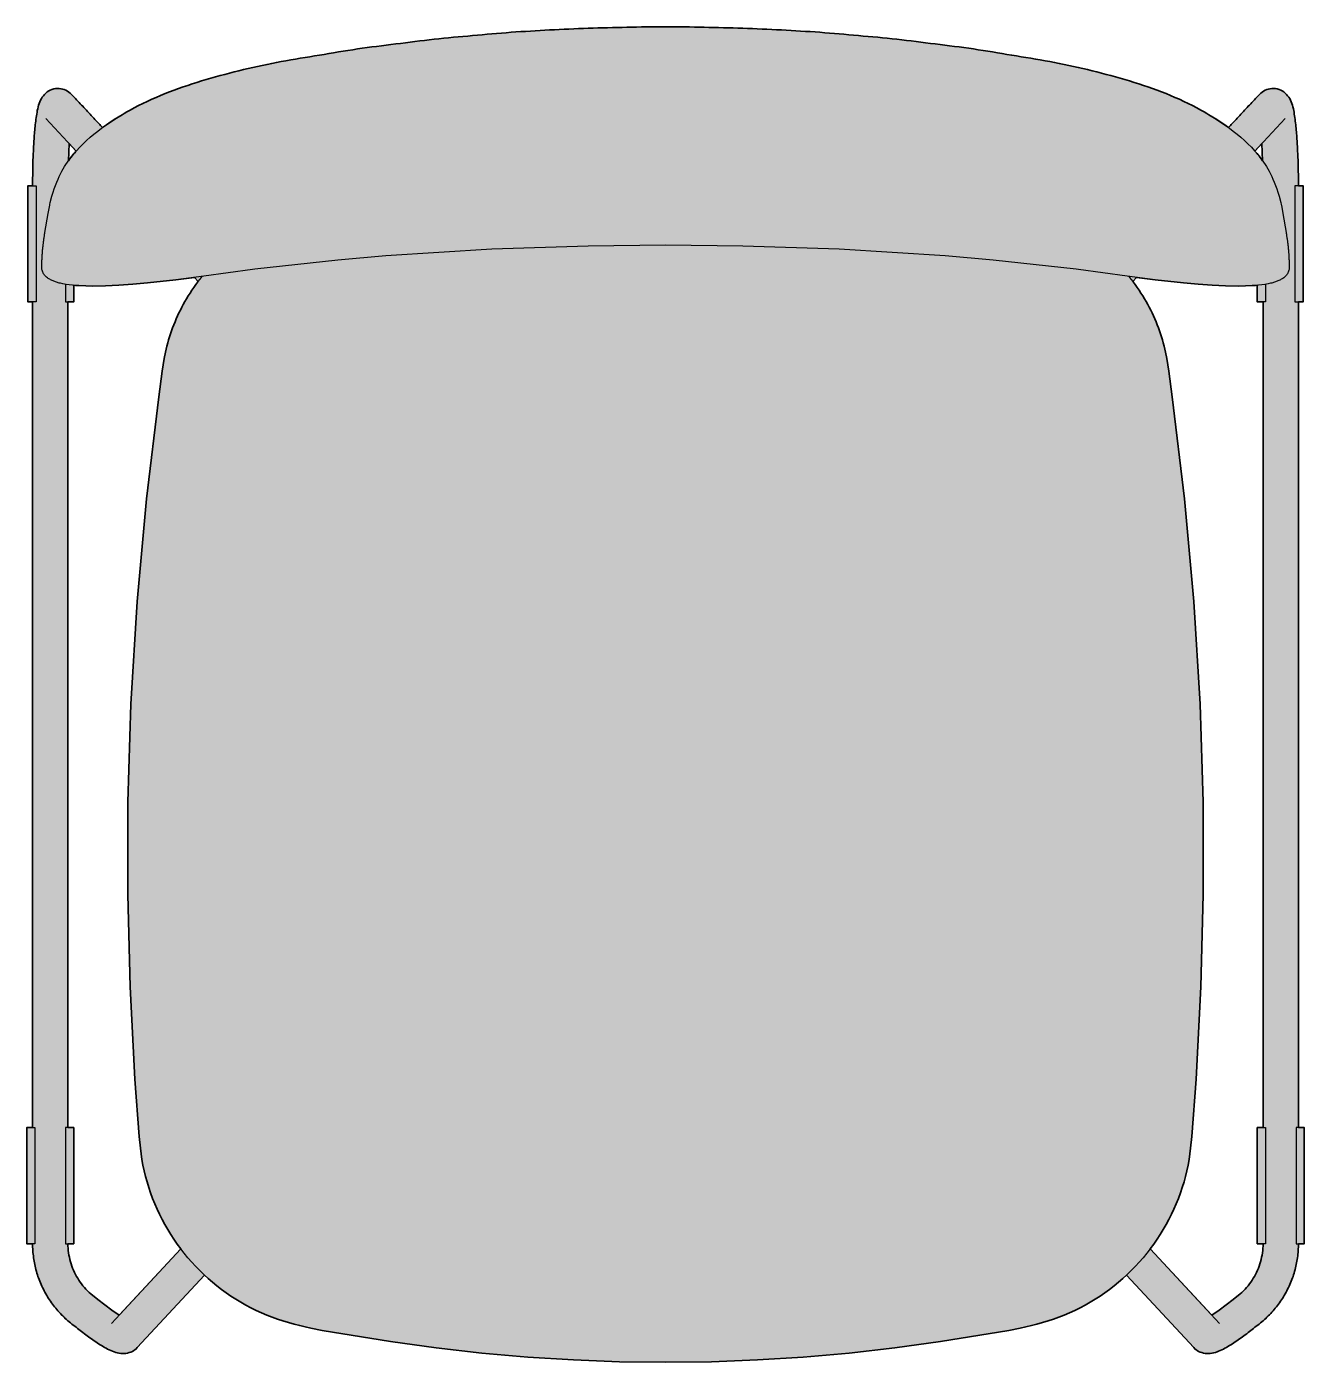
# Model space of a CAD drawing. Header units: millimetres. Extents: x 0 to 1796, y -958 to 793.
# Drawn here: x 154 to 660, y -958 to -429 of the extents above; entities that cross this region are included whole.
import ezdxf

# ---------------------------------------------------------------- set-up
doc = ezdxf.new("R2010")
doc.units = ezdxf.units.MM
doc.layers.add('Blocks', color=7, linetype='Continuous')
doc.layers.add('Blocks$Fill', color=7, linetype='Continuous', true_color=0xffffff)
doc.layers.add('Blocks$Inner', color=7, linetype='Continuous', lineweight=25, true_color=0x007f00)
doc.layers.add('Blocks$Outline', color=7, linetype='Continuous', lineweight=35, true_color=0xff3f3f)

# ---------------------------------------------------------------- blocks, each defined once
blk = doc.blocks.new('Soft Edge 51 Dining Chair Top')
at = {"layer": 'Blocks$Fill'}
h = blk.add_hatch(color=256, dxfattribs=at)
h.paths.add_polyline_path([(0, -209.49), (-2.32, -209.49), (-2.32, -163.49), (-0.82, -163.49), (0, -163.49), (0, 163.49), (-1.85, 163.49), (-1.85, 209.49), (-0.35, 209.49), (0, 209.49), (0.22, 220.87), (0.5, 226.55), (0.69, 229.39), (0.93, 232.22), (1.24, 235.04), (1.64, 237.86), (1.88, 239.27), (2.02, 239.97), (2.18, 240.67), (2.27, 241.01), (2.37, 241.35), (2.48, 241.69), (2.59, 242.03), (2.71, 242.36), (2.84, 242.69), (2.99, 243.01), (3.14, 243.33), (3.3, 243.65), (3.39, 243.8), (3.48, 243.96), (3.57, 244.11), (3.66, 244.26), (3.76, 244.41), (3.86, 244.56), (3.96, 244.7), (4.07, 244.85), (4.18, 244.99), (4.29, 245.13), (4.4, 245.26), (4.52, 245.4), (4.64, 245.53), (4.76, 245.66), (4.88, 245.79), (5.01, 245.91), (5.14, 246.03), (5.27, 246.15), (5.4, 246.27), (5.54, 246.38), (5.67, 246.49), (5.82, 246.6), (5.96, 246.7), (6.1, 246.8), (6.25, 246.9), (6.4, 246.99), (6.56, 247.08), (6.71, 247.16), (6.87, 247.24), (7.03, 247.32), (7.19, 247.39), (7.35, 247.46), (7.52, 247.52), (7.69, 247.58), (7.86, 247.64), (8.03, 247.69), (8.2, 247.74), (8.37, 247.78), (8.55, 247.82), (8.73, 247.86), (8.9, 247.89), (9.08, 247.92), (9.26, 247.94), (9.44, 247.96), (9.62, 247.97), (9.79, 247.98), (9.97, 247.99), (10.15, 247.99), (10.33, 247.99), (10.51, 247.98), (10.69, 247.97), (10.86, 247.95), (11.04, 247.93), (11.22, 247.91), (11.39, 247.88), (11.56, 247.84), (11.74, 247.81), (11.91, 247.76), (12.07, 247.72), (12.24, 247.67), (12.41, 247.61), (12.57, 247.55), (12.73, 247.49), (12.89, 247.42), (13.05, 247.34), (13.2, 247.27), (13.35, 247.18), (13.5, 247.1), (13.65, 247.01), (13.8, 246.92), (13.94, 246.82), (14.09, 246.72), (14.23, 246.62), (14.37, 246.52), (14.65, 246.3), (14.92, 246.07), (15.19, 245.84), (15.45, 245.6), (15.96, 245.09), (27.71, 232.52), (29.22, 233.6), (30.75, 234.65), (32.29, 235.67), (33.86, 236.66), (37.05, 238.55), (40.3, 240.33), (43.7, 242.07), (47.17, 243.7), (50.67, 245.22), (54.22, 246.65), (57.81, 247.98), (61.43, 249.22), (68.73, 251.5), (76.1, 253.57), (83.51, 255.45), (90.97, 257.15), (98.48, 258.64), (113.57, 261.17), (128.67, 263.64), (143.84, 265.61), (159.03, 267.5), (174.26, 268.94), (189.51, 270.22), (204.78, 271.15), (235.37, 272.24), (250.67, 272.44), (265.97, 272.24), (296.55, 271.15), (311.82, 270.22), (327.07, 268.94), (342.3, 267.5), (357.49, 265.61), (372.66, 263.64), (387.76, 261.17), (402.85, 258.64), (410.36, 257.15), (417.82, 255.45), (425.23, 253.57), (432.6, 251.5), (439.9, 249.22), (443.52, 247.98), (447.11, 246.65), (450.66, 245.22), (454.16, 243.7), (457.63, 242.07), (461.04, 240.33), (464.28, 238.55), (467.47, 236.66), (469.04, 235.67), (470.58, 234.65), (472.11, 233.6), (473.62, 232.52), (485.37, 245.09), (485.88, 245.6), (486.14, 245.84), (486.41, 246.07), (486.68, 246.3), (486.96, 246.52), (487.1, 246.62), (487.24, 246.72), (487.39, 246.82), (487.53, 246.92), (487.68, 247.01), (487.83, 247.1), (487.98, 247.18), (488.13, 247.27), (488.29, 247.34), (488.44, 247.42), (488.6, 247.49), (488.76, 247.55), (488.92, 247.61), (489.09, 247.67), (489.26, 247.72), (489.42, 247.76), (489.59, 247.81), (489.77, 247.84), (489.94, 247.88), (490.11, 247.91), (490.29, 247.93), (490.47, 247.95), (490.64, 247.97), (490.82, 247.98), (491, 247.99), (491.18, 247.99), (491.36, 247.99), (491.54, 247.98), (491.71, 247.97), (491.89, 247.96), (492.07, 247.94), (492.25, 247.92), (492.43, 247.89), (492.6, 247.86), (492.78, 247.82), (492.96, 247.78), (493.13, 247.74), (493.3, 247.69), (493.47, 247.64), (493.64, 247.58), (493.81, 247.52), (493.98, 247.46), (494.14, 247.39), (494.3, 247.32), (494.46, 247.24), (494.62, 247.16), (494.77, 247.08), (494.93, 246.99), (495.08, 246.9), (495.23, 246.8), (495.37, 246.7), (495.51, 246.6), (495.66, 246.49), (495.79, 246.38), (495.93, 246.27), (496.06, 246.15), (496.2, 246.03), (496.32, 245.91), (496.45, 245.79), (496.57, 245.66), (496.69, 245.53), (496.81, 245.4), (496.93, 245.26), (497.04, 245.13), (497.15, 244.99), (497.26, 244.85), (497.37, 244.7), (497.47, 244.56), (497.57, 244.41), (497.67, 244.26), (497.76, 244.11), (497.85, 243.96), (497.94, 243.8), (498.03, 243.65), (498.19, 243.33), (498.34, 243.01), (498.49, 242.69), (498.62, 242.36), (498.74, 242.03), (498.85, 241.69), (498.96, 241.35), (499.06, 241.01), (499.15, 240.67), (499.31, 239.97), (499.45, 239.27), (499.69, 237.86), (500.09, 235.04), (500.4, 232.22), (500.64, 229.39), (500.83, 226.55), (501.11, 220.87), (501.33, 209.49), (503.18, 209.49), (503.18, 163.49), (501.68, 163.49), (501.33, 163.49), (501.33, -163.49), (503.65, -163.49), (503.65, -209.49), (502.15, -209.49), (501.33, -209.49), (501.3, -210.88), (501.22, -212.26), (501.11, -213.64), (500.94, -215.01), (500.84, -215.69), (500.73, -216.38), (500.6, -217.06), (500.47, -217.73), (500.16, -219.08), (499.8, -220.42), (499.4, -221.74), (498.96, -223.05), (498.47, -224.35), (497.94, -225.62), (497.36, -226.88), (496.74, -228.11), (496.08, -229.33), (495.37, -230.52), (494.63, -231.68), (493.84, -232.82), (493.02, -233.94), (492.16, -235.02), (491.27, -236.07), (490.34, -237.1), (489.86, -237.6), (489.37, -238.09), (488.87, -238.57), (488.37, -239.04), (487.33, -239.96), (486.27, -240.84), (484.11, -242.57), (479.72, -245.94), (477.47, -247.55), (475.18, -249.1), (474.02, -249.84), (472.84, -250.55), (472.23, -250.89), (471.62, -251.22), (471, -251.53), (470.37, -251.82), (470.05, -251.96), (469.73, -252.09), (469.41, -252.22), (469.08, -252.34), (468.75, -252.45), (468.42, -252.55), (468.08, -252.65), (467.75, -252.73), (467.41, -252.81), (467.07, -252.87), (466.73, -252.93), (466.56, -252.95), (466.39, -252.97), (466.22, -252.98), (466.05, -252.99), (465.88, -253), (465.71, -253.01), (465.54, -253.01), (465.37, -253.01), (465.2, -253), (465.03, -253), (464.86, -252.98), (464.68, -252.97), (464.51, -252.95), (464.34, -252.92), (464.17, -252.89), (464.01, -252.86), (463.84, -252.83), (463.67, -252.79), (463.5, -252.75), (463.34, -252.71), (463.18, -252.66), (463.02, -252.61), (462.86, -252.55), (462.7, -252.5), (462.54, -252.44), (462.39, -252.38), (462.24, -252.31), (462.09, -252.24), (461.94, -252.17), (461.8, -252.1), (461.66, -252.03), (461.52, -251.95), (461.39, -251.87), (461.26, -251.79), (461.13, -251.7), (461.01, -251.61), (460.89, -251.53), (460.78, -251.44), (460.66, -251.34), (460.56, -251.25), (460.45, -251.15), (460.36, -251.05), (459.89, -250.6), (433.18, -221.95), (430.08, -224.71), (428.3, -226.16), (426.49, -227.56), (424.64, -228.91), (422.75, -230.21), (420.83, -231.46), (418.87, -232.65), (416.88, -233.78), (414.85, -234.86), (412.8, -235.87), (410.72, -236.83), (408.61, -237.72), (406.48, -238.55), (404.33, -239.33), (402.16, -240.06), (399.97, -240.73), (397.77, -241.35), (395.55, -241.92), (393.33, -242.44), (391.1, -242.92), (386.61, -243.79), (359.58, -248.22), (341.5, -250.71), (323.39, -252.76), (305.23, -254.36), (287.06, -255.51), (268.87, -256.2), (250.67, -256.43), (214.27, -255.51), (196.1, -254.36), (177.94, -252.76), (159.83, -250.71), (141.75, -248.22), (114.72, -243.79), (110.23, -242.92), (108, -242.44), (105.78, -241.92), (103.56, -241.35), (101.36, -240.73), (99.17, -240.06), (97, -239.33), (94.85, -238.55), (92.72, -237.72), (90.61, -236.83), (88.53, -235.87), (86.48, -234.86), (84.45, -233.78), (82.46, -232.65), (80.5, -231.46), (78.58, -230.21), (76.69, -228.91), (74.84, -227.56), (73.03, -226.16), (71.26, -224.71), (69.52, -223.21), (68.15, -221.95), (41.44, -250.6), (40.97, -251.05), (40.88, -251.15), (40.77, -251.25), (40.67, -251.34), (40.56, -251.44), (40.44, -251.53), (40.32, -251.61), (40.2, -251.7), (40.07, -251.79), (39.94, -251.87), (39.81, -251.95), (39.67, -252.03), (39.53, -252.1), (39.39, -252.17), (39.24, -252.24), (39.09, -252.31), (38.94, -252.38), (38.79, -252.44), (38.63, -252.5), (38.47, -252.55), (38.31, -252.61), (38.15, -252.66), (37.99, -252.71), (37.83, -252.75), (37.66, -252.79), (37.49, -252.83), (37.33, -252.86), (37.16, -252.89), (36.99, -252.92), (36.82, -252.95), (36.65, -252.97), (36.48, -252.98), (36.3, -253), (36.13, -253), (35.96, -253.01), (35.79, -253.01), (35.62, -253.01), (35.45, -253), (35.28, -252.99), (35.11, -252.98), (34.94, -252.97), (34.77, -252.95), (34.6, -252.93), (34.26, -252.87), (33.92, -252.81), (33.58, -252.73), (33.25, -252.65), (32.91, -252.55), (32.58, -252.45), (32.25, -252.34), (31.92, -252.22), (31.6, -252.09), (31.28, -251.96), (30.96, -251.82), (30.33, -251.53), (29.71, -251.22), (29.1, -250.89), (28.49, -250.55), (27.31, -249.84), (26.15, -249.1), (23.86, -247.55), (21.61, -245.94), (17.22, -242.57), (15.06, -240.84), (14, -239.96), (12.96, -239.04), (12.46, -238.57), (11.96, -238.09), (11.47, -237.6), (10.99, -237.1), (10.06, -236.07), (9.17, -235.02), (8.31, -233.94), (7.49, -232.82), (6.7, -231.68), (5.96, -230.52), (5.25, -229.33), (4.59, -228.11), (3.97, -226.88), (3.4, -225.62), (2.86, -224.35), (2.37, -223.05), (1.93, -221.74), (1.53, -220.42), (1.17, -219.08), (0.86, -217.73), (0.73, -217.06), (0.6, -216.38), (0.49, -215.69), (0.39, -215.01), (0.22, -213.64), (0.11, -212.26), (0.03, -210.88)], flags=0)
h.paths.add_polyline_path([(484.08, 223.21), (484.66, 222.55), (485.71, 221.28), (486.2, 220.66), (486.67, 220.03), (487.14, 219.38), (486.84, 226.16)], flags=0)
h.paths.add_polyline_path([(487.33, 163.49), (485.01, 163.49), (485.01, 170.06), (482.98, 169.91), (480.3, 169.79), (477.52, 169.75), (472.49, 169.83), (467.17, 170.07), (461.61, 170.46), (455.83, 170.96), (444.54, 172.16), (437.17, 173.13), (435.71, 171.56), (436.65, 170.32), (437.44, 169.22), (438.21, 168.1), (438.96, 166.97), (439.68, 165.83), (440.39, 164.67), (441.02, 163.58), (441.64, 162.48), (442.24, 161.36), (442.81, 160.24), (443.37, 159.1), (443.91, 157.95), (444.42, 156.8), (444.92, 155.63), (445.39, 154.45), (445.85, 153.27), (446.28, 152.08), (446.69, 150.88), (447.08, 149.67), (447.45, 148.45), (447.8, 147.23), (448.12, 146.01), (448.7, 143.54), (449.21, 141.05), (449.66, 138.54), (450.05, 136.02), (456.25, 85.5), (459.96, 44.87), (462.44, 4.12), (463.61, -34.58), (463.66, -71.19), (462.71, -107.78), (460.8, -144.3), (459.12, -167.06), (458.64, -171.6), (458.35, -173.87), (458.01, -176.12), (457.61, -178.37), (457.15, -180.6), (456.61, -182.83), (456.01, -185.03), (455.33, -187.22), (454.6, -189.38), (453.8, -191.53), (452.93, -193.65), (452.01, -195.74), (451.04, -197.81), (450, -199.85), (448.91, -201.86), (447.77, -203.85), (446.58, -205.8), (445.33, -207.72), (444.02, -209.6), (442.67, -211.45), (442.6, -211.53), (467.01, -237.71), (472.74, -233.69), (475.52, -231.55), (478.23, -229.34), (478.9, -228.74), (479.55, -228.11), (480.18, -227.47), (480.78, -226.8), (481.37, -226.12), (481.93, -225.41), (482.46, -224.69), (482.97, -223.94), (483.45, -223.18), (483.91, -222.41), (484.34, -221.62), (484.74, -220.81), (485.12, -219.99), (485.47, -219.16), (485.78, -218.32), (486.07, -217.47), (486.33, -216.61), (486.56, -215.74), (486.76, -214.86), (486.93, -213.97), (487.07, -213.08), (487.18, -212.19), (487.26, -211.29), (487.31, -210.39), (487.33, -209.49), (485.01, -209.49), (485.01, -163.49), (486.51, -163.49), (487.33, -163.49)], flags=0)
h.paths.add_polyline_path([(14.19, 219.38), (14.66, 220.03), (15.13, 220.66), (15.62, 221.28), (16.67, 222.55), (17.25, 223.21), (14.5, 226.16)], flags=0)
h.paths.add_polyline_path([(58.73, -211.53), (57.31, -209.6), (56, -207.72), (54.75, -205.8), (53.56, -203.85), (52.42, -201.86), (51.33, -199.85), (50.29, -197.81), (49.32, -195.74), (48.4, -193.65), (47.54, -191.53), (46.73, -189.38), (46, -187.22), (45.32, -185.03), (44.72, -182.83), (44.18, -180.6), (43.72, -178.37), (43.33, -176.12), (42.98, -173.87), (42.69, -171.6), (42.21, -167.06), (40.53, -144.3), (38.62, -107.78), (37.67, -71.19), (37.72, -34.58), (38.89, 4.12), (41.37, 44.87), (45.08, 85.5), (49.99, 125.93), (51.28, 136.02), (52.12, 141.05), (52.63, 143.54), (53.21, 146.01), (53.53, 147.23), (53.88, 148.45), (54.25, 149.67), (54.64, 150.88), (55.05, 152.08), (55.48, 153.27), (55.94, 154.45), (56.41, 155.63), (56.91, 156.8), (57.42, 157.95), (57.96, 159.1), (58.52, 160.24), (59.09, 161.36), (59.69, 162.48), (60.31, 163.58), (60.94, 164.67), (61.65, 165.83), (62.37, 166.97), (63.12, 168.1), (63.89, 169.22), (64.68, 170.32), (65.5, 171.4), (65.62, 171.56), (64.16, 173.13), (45.5, 170.96), (39.72, 170.46), (34.16, 170.07), (28.84, 169.83), (23.81, 169.75), (21.03, 169.79), (18.35, 169.91), (17.04, 170), (16.32, 170.06), (16.32, 163.49), (14.82, 163.49), (14, 163.49), (14, -163.49), (16.32, -163.49), (16.32, -209.49), (14.82, -209.49), (14, -209.49), (14.07, -211.29), (14.15, -212.19), (14.26, -213.08), (14.4, -213.97), (14.57, -214.86), (14.77, -215.74), (15, -216.61), (15.26, -217.47), (15.55, -218.32), (15.86, -219.16), (16.21, -219.99), (16.59, -220.81), (16.99, -221.62), (17.42, -222.41), (17.88, -223.18), (18.36, -223.94), (18.87, -224.69), (19.41, -225.41), (19.96, -226.12), (20.55, -226.8), (21.15, -227.47), (21.78, -228.11), (22.43, -228.74), (23.1, -229.34), (25.81, -231.55), (28.59, -233.69), (31.42, -235.74), (34.32, -237.71)], flags=0)
at = {"layer": 'Blocks$Inner'}
for p, q in [((5.28, 236.04), (17.25, 223.21)), ((496.05, 236.04), (484.08, 223.21)), ((0, 163.49), (0, -163.49)), ((14, -163.49), (14, 163.49)), ((487.33, -163.49), (487.33, 163.49)), ((501.33, 163.49), (501.33, -163.49)), ((58.74, -211.52), (31.2, -241.05)), ((442.59, -211.52), (470.13, -241.05))]:
    blk.add_line(p, q, dxfattribs=at)
for points in [[(14.19, 219.38), (14.5, 226.16)], [(487.14, 219.38), (486.84, 226.16)], [(4.9, 191.02), (6.16, 198.46), (6.77, 201.79), (6.82, 201.99), (6.99, 202.78), (7.63, 205.39)], [(493.7, 205.39), (494.34, 202.78), (494.51, 201.99), (494.56, 201.79), (495.17, 198.46), (496.43, 191.02)], [(488.02, 170.41), (486.8, 170.25), (485.56, 170.11), (484.29, 170), (482.98, 169.91), (480.3, 169.79), (477.52, 169.75), (472.49, 169.83), (467.17, 170.07), (461.61, 170.46), (455.83, 170.96), (444.54, 172.16), (433.47, 173.62), (414.21, 176.3), (413.29, 176.42), (380.45, 180.06), (361.45, 181.71), (319.48, 184.34), (281.24, 185.61), (250.67, 185.93), (220.09, 185.61), (181.85, 184.34), (139.88, 181.71), (120.88, 180.06), (88.04, 176.42), (87.13, 176.3), (67.86, 173.62), (56.79, 172.16), (45.5, 170.96), (39.72, 170.46), (34.16, 170.07), (28.84, 169.83), (23.81, 169.75), (21.03, 169.79), (18.35, 169.91), (17.04, 170), (15.77, 170.11), (14.53, 170.25), (13.32, 170.41)], [(13.1, 170.45), (13.1, 163.49), (14.35, 163.49), (14.82, 163.49), (16.32, 163.49), (16.32, 170.06)], [(434.14, 173.53), (435, 172.47), (435.83, 171.4), (436.65, 170.32), (437.44, 169.22), (438.21, 168.1), (438.96, 166.97), (439.68, 165.83), (440.39, 164.67), (441.02, 163.58), (441.64, 162.48), (442.24, 161.36), (442.81, 160.24), (443.37, 159.1), (443.91, 157.95), (444.42, 156.8), (444.92, 155.63), (445.39, 154.45), (445.85, 153.27), (446.28, 152.08), (446.69, 150.88), (447.08, 149.67), (447.45, 148.45), (447.8, 147.23), (448.12, 146.01), (448.7, 143.54), (449.21, 141.05), (449.66, 138.54), (450.05, 136.02), (451.34, 125.93), (456.25, 85.5), (459.96, 44.87), (462.44, 4.12), (463.61, -34.58), (463.66, -71.19), (462.71, -107.78), (460.8, -144.3), (459.12, -167.06), (458.64, -171.6), (458.35, -173.87), (458.01, -176.12), (457.61, -178.37), (457.15, -180.6), (456.61, -182.83), (456.01, -185.03), (455.33, -187.22), (454.6, -189.38), (453.8, -191.53), (452.93, -193.65), (452.01, -195.74), (451.04, -197.81), (450, -199.85), (448.91, -201.86), (447.77, -203.85), (446.58, -205.8), (445.33, -207.72), (444.02, -209.6), (442.67, -211.45), (441.26, -213.25), (439.81, -215.02), (438.3, -216.75), (436.74, -218.43), (435.14, -220.07), (433.5, -221.66), (431.81, -223.21), (430.08, -224.71), (428.3, -226.16), (426.49, -227.56), (424.64, -228.91), (422.75, -230.21), (420.83, -231.46), (418.87, -232.65), (416.88, -233.78), (414.85, -234.86), (412.8, -235.87), (410.72, -236.83), (408.61, -237.72), (406.48, -238.55), (404.33, -239.33), (402.16, -240.06), (399.97, -240.73), (397.77, -241.35), (395.55, -241.92), (393.33, -242.44), (391.1, -242.92), (386.61, -243.79), (359.58, -248.22), (341.5, -250.71), (323.39, -252.76), (305.23, -254.36), (287.06, -255.51), (268.87, -256.2), (250.67, -256.43), (232.46, -256.2), (214.27, -255.51), (196.1, -254.36), (177.94, -252.76), (159.83, -250.71), (141.75, -248.22), (114.72, -243.79), (110.23, -242.92), (108, -242.44), (105.78, -241.92), (103.56, -241.35), (101.36, -240.73), (99.17, -240.06), (97, -239.33), (94.85, -238.55), (92.72, -237.72), (90.61, -236.83), (88.53, -235.87), (86.48, -234.86), (84.45, -233.78), (82.46, -232.65), (80.5, -231.46), (78.58, -230.21), (76.69, -228.91), (74.84, -227.56), (73.03, -226.16), (71.26, -224.71), (69.52, -223.21), (67.83, -221.66), (66.19, -220.07), (64.59, -218.43), (63.03, -216.75), (61.52, -215.02), (60.07, -213.25), (58.66, -211.45), (57.31, -209.6), (56, -207.72), (54.75, -205.8), (53.56, -203.85), (52.42, -201.86), (51.33, -199.85), (50.29, -197.81), (49.32, -195.74), (48.4, -193.65), (47.54, -191.53), (46.73, -189.38), (46, -187.22), (45.32, -185.03), (44.72, -182.83), (44.18, -180.6), (43.72, -178.37), (43.33, -176.12), (42.98, -173.87), (42.69, -171.6), (42.21, -167.06), (40.53, -144.3), (38.62, -107.78), (37.67, -71.19), (37.72, -34.58), (38.89, 4.12), (41.37, 44.87), (45.08, 85.5), (49.99, 125.93), (51.28, 136.02), (51.67, 138.54), (52.12, 141.05), (52.63, 143.54), (53.21, 146.01), (53.53, 147.23), (53.88, 148.45), (54.25, 149.67), (54.64, 150.88), (55.05, 152.08), (55.48, 153.27), (55.94, 154.45), (56.41, 155.63), (56.91, 156.8), (57.42, 157.95), (57.96, 159.1), (58.52, 160.24), (59.09, 161.36), (59.69, 162.48), (60.31, 163.58), (60.94, 164.67), (61.65, 165.83), (62.37, 166.97), (63.12, 168.1), (63.89, 169.22), (64.68, 170.32), (65.5, 171.4), (66.33, 172.47), (67.19, 173.53)], [(65.62, 171.56), (64.16, 173.13)], [(435.71, 171.56), (437.17, 173.13)], [(488.23, 170.45), (488.23, 163.49), (486.98, 163.49), (486.51, 163.49), (485.01, 163.49), (485.01, 170.06)], [(34.32, -237.71), (31.42, -235.74), (28.59, -233.69), (25.81, -231.55), (23.1, -229.34), (22.43, -228.74), (21.78, -228.11), (21.15, -227.47), (20.55, -226.8), (19.96, -226.12), (19.41, -225.41), (18.87, -224.69), (18.36, -223.94), (17.88, -223.18), (17.42, -222.41), (16.99, -221.62), (16.59, -220.81), (16.21, -219.99), (15.86, -219.16), (15.55, -218.32), (15.26, -217.47), (15, -216.61), (14.77, -215.74), (14.57, -214.86), (14.4, -213.97), (14.26, -213.08), (14.15, -212.19), (14.07, -211.29), (14.02, -210.39), (14, -209.49)], [(467.01, -237.71), (469.91, -235.74), (472.74, -233.69), (475.52, -231.55), (478.23, -229.34), (478.9, -228.74), (479.55, -228.11), (480.18, -227.47), (480.78, -226.8), (481.37, -226.12), (481.93, -225.41), (482.46, -224.69), (482.97, -223.94), (483.45, -223.18), (483.91, -222.41), (484.34, -221.62), (484.74, -220.81), (485.12, -219.99), (485.47, -219.16), (485.78, -218.32), (486.07, -217.47), (486.33, -216.61), (486.56, -215.74), (486.76, -214.86), (486.93, -213.97), (487.07, -213.08), (487.18, -212.19), (487.26, -211.29), (487.31, -210.39), (487.33, -209.49)], [(40.97, -251.05), (41.44, -250.6), (68.15, -221.95)], [(460.36, -251.05), (459.89, -250.6), (433.18, -221.95)]]:
    blk.add_lwpolyline(points, dxfattribs=at)
for points in [[(1.38, 209.49), (1.38, 163.49), (0.13, 163.49), (-0.35, 163.49), (-1.85, 163.49), (-1.85, 209.49), (-0.35, 209.49), (0.13, 209.49)], [(499.96, 209.49), (499.96, 163.49), (501.2, 163.49), (501.68, 163.49), (503.18, 163.49), (503.18, 209.49), (501.68, 209.49), (501.2, 209.49)], [(0.9, -163.49), (0.9, -209.49), (-0.35, -209.49), (-0.82, -209.49), (-2.32, -209.49), (-2.32, -163.49), (-0.82, -163.49), (-0.35, -163.49)], [(13.1, -163.49), (13.1, -209.49), (14.35, -209.49), (14.82, -209.49), (16.32, -209.49), (16.32, -163.49), (14.82, -163.49), (14.35, -163.49)], [(488.23, -163.49), (488.23, -209.49), (486.98, -209.49), (486.51, -209.49), (485.01, -209.49), (485.01, -163.49), (486.51, -163.49), (486.98, -163.49)], [(500.43, -163.49), (500.43, -209.49), (501.68, -209.49), (502.15, -209.49), (503.65, -209.49), (503.65, -163.49), (502.15, -163.49), (501.68, -163.49)]]:
    blk.add_lwpolyline(points, close=True, dxfattribs=at)
for points in [[(7.63, 205.39), (10.22, 213.5), (15.5, 222.41), (27.08, 232.6), (40.14, 240.62), (54.13, 246.91), (68.69, 251.64), (83.48, 255.58), (98.45, 258.78), (113.58, 261.11), (128.65, 263.79), (143.85, 265.56), (159.01, 267.62), (174.27, 268.92), (189.5, 270.31), (204.78, 271.17), (220.07, 271.89), (235.37, 272.24), (245.56, 272.45), (250.67, 272.44)], [(250.67, 272.44), (255.77, 272.45), (265.96, 272.24), (281.27, 271.89), (296.55, 271.17), (311.83, 270.31), (327.06, 268.92), (342.32, 267.62), (357.48, 265.56), (372.68, 263.79), (387.75, 261.11), (402.88, 258.78), (417.85, 255.58), (432.64, 251.64), (447.2, 246.91), (461.19, 240.62), (474.25, 232.6), (485.83, 222.41), (491.11, 213.5), (493.7, 205.39)], [(13.32, 170.41), (11.15, 170.81), (10.19, 171.04), (8.78, 171.48), (7.42, 172.05), (6.13, 172.77), (4.98, 173.7), (4.1, 174.91), (3.62, 176.33), (3.69, 177.81), (3.7, 179.29), (3.75, 180.76), (3.84, 182.23), (3.94, 183.7), (4.09, 185.17), (4.26, 186.64), (4.44, 188.1), (4.67, 189.56), (4.82, 190.53), (4.9, 191.02)], [(496.43, 191.02), (496.51, 190.53), (496.66, 189.56), (496.89, 188.1), (497.07, 186.64), (497.24, 185.17), (497.39, 183.7), (497.49, 182.23), (497.58, 180.76), (497.63, 179.29), (497.64, 177.81), (497.71, 176.33), (497.23, 174.91), (496.36, 173.7), (495.2, 172.77), (493.91, 172.05), (492.55, 171.48), (491.14, 171.04), (490.18, 170.81), (488.02, 170.41)], [(0, -209.49), (0.02, -211.34), (0.26, -215.03), (1.41, -220.45), (3.28, -225.67), (5.85, -230.59), (9.07, -235.1), (12.87, -239.14), (17.22, -242.57), (21.58, -245.98), (26.12, -249.14), (30.83, -252.03), (36.3, -253.65), (39.95, -252.11), (40.97, -251.05)], [(501.33, -209.49), (501.32, -211.34), (501.07, -215.03), (499.92, -220.45), (498.05, -225.67), (495.48, -230.59), (492.26, -235.1), (488.46, -239.14), (484.11, -242.57), (479.75, -245.98), (475.21, -249.14), (470.5, -252.03), (465.03, -253.65), (461.38, -252.11), (460.36, -251.05)]]:
    blk.add_open_spline(points, degree=3, dxfattribs=at)
for points in [[(27.71, 232.52), (26.71, 233.59), (24.42, 236.04), (20.83, 239.9), (17, 244.02), (12.94, 248.32), (6.64, 248.02), (2.65, 243.53), (1.58, 237.85), (0.88, 232.23), (0.48, 226.55), (0.2, 220.87), (0.03, 215.18), (0.02, 211.39), (0, 209.49)], [(473.62, 232.52), (474.62, 233.59), (476.91, 236.04), (480.5, 239.9), (484.33, 244.02), (488.39, 248.32), (494.69, 248.02), (498.68, 243.53), (499.76, 237.85), (500.45, 232.23), (500.85, 226.55), (501.13, 220.87), (501.3, 215.18), (501.31, 211.39), (501.33, 209.49)]]:
    blk.add_open_spline(points, degree=3, knots=[0.229373, 0.229373, 0.229373, 0.229373, 1, 2, 3, 4, 5, 6, 7, 8, 9, 10, 11, 12, 12, 12, 12], dxfattribs=at)
at = {"layer": 'Blocks$Outline'}
for points in [[(14.5, 226.16), (14.19, 219.38)], [(17.25, 223.21), (14.5, 226.16)], [(486.84, 226.16), (484.08, 223.21)], [(487.14, 219.38), (486.84, 226.16)], [(0, 163.49), (-0.35, 163.49), (-1.85, 163.49), (-1.85, 209.49), (-0.35, 209.49), (0, 209.49)], [(501.33, 209.49), (501.68, 209.49), (503.18, 209.49), (503.18, 163.49), (501.68, 163.49), (501.33, 163.49)], [(16.32, 170.06), (16.32, 163.49), (14.82, 163.49), (14.35, 163.49), (14, 163.49)], [(64.16, 173.13), (56.79, 172.16), (45.5, 170.96), (39.72, 170.46), (34.16, 170.07), (28.84, 169.83), (23.81, 169.75), (21.03, 169.79), (18.35, 169.91), (17.04, 170), (16.32, 170.06)], [(51.28, 136.02), (51.67, 138.54), (52.12, 141.05), (52.63, 143.54), (53.21, 146.01), (53.53, 147.23), (53.88, 148.45), (54.25, 149.67), (54.64, 150.88), (55.05, 152.08), (55.48, 153.27), (55.94, 154.45), (56.41, 155.63), (56.91, 156.8), (57.42, 157.95), (57.96, 159.1), (58.52, 160.24), (59.09, 161.36), (59.69, 162.48), (60.31, 163.58), (60.94, 164.67), (61.65, 165.83), (62.37, 166.97), (63.12, 168.1), (63.89, 169.22), (64.68, 170.32), (65.5, 171.4), (65.62, 171.56)], [(65.62, 171.56), (64.16, 173.13)], [(437.17, 173.13), (435.71, 171.56)], [(435.71, 171.56), (435.83, 171.4), (436.65, 170.32), (437.44, 169.22), (438.21, 168.1), (438.96, 166.97), (439.68, 165.83), (440.39, 164.67), (441.02, 163.58), (441.64, 162.48), (442.24, 161.36), (442.81, 160.24), (443.37, 159.1), (443.91, 157.95), (444.42, 156.8), (444.92, 155.63), (445.39, 154.45), (445.85, 153.27), (446.28, 152.08), (446.69, 150.88), (447.08, 149.67), (447.45, 148.45), (447.8, 147.23), (448.12, 146.01), (448.7, 143.54), (449.21, 141.05), (449.66, 138.54), (450.05, 136.02)], [(485.01, 170.06), (484.29, 170), (482.98, 169.91), (480.3, 169.79), (477.52, 169.75), (472.49, 169.83), (467.17, 170.07), (461.61, 170.46), (455.83, 170.96), (444.54, 172.16), (437.17, 173.13)], [(487.33, 163.49), (486.98, 163.49), (486.51, 163.49), (485.01, 163.49), (485.01, 170.06)], [(0, -163.49), (0, 163.49)], [(14, 163.49), (14, -163.49)], [(487.33, -163.49), (487.33, 163.49)], [(501.33, 163.49), (501.33, -163.49)], [(58.73, -211.53), (58.66, -211.45), (57.31, -209.6), (56, -207.72), (54.75, -205.8), (53.56, -203.85), (52.42, -201.86), (51.33, -199.85), (50.29, -197.81), (49.32, -195.74), (48.4, -193.65), (47.54, -191.53), (46.73, -189.38), (46, -187.22), (45.32, -185.03), (44.72, -182.83), (44.18, -180.6), (43.72, -178.37), (43.33, -176.12), (42.98, -173.87), (42.69, -171.6), (42.21, -167.06), (40.53, -144.3), (38.62, -107.78), (37.67, -71.19), (37.72, -34.58), (38.89, 4.12), (41.37, 44.87), (45.08, 85.5), (49.99, 125.93), (51.28, 136.02)], [(450.05, 136.02), (451.34, 125.93), (456.25, 85.5), (459.96, 44.87), (462.44, 4.12), (463.61, -34.58), (463.66, -71.19), (462.71, -107.78), (460.8, -144.3), (459.12, -167.06), (458.64, -171.6), (458.35, -173.87), (458.01, -176.12), (457.61, -178.37), (457.15, -180.6), (456.61, -182.83), (456.01, -185.03), (455.33, -187.22), (454.6, -189.38), (453.8, -191.53), (452.93, -193.65), (452.01, -195.74), (451.04, -197.81), (450, -199.85), (448.91, -201.86), (447.77, -203.85), (446.58, -205.8), (445.33, -207.72), (444.02, -209.6), (442.67, -211.45), (442.6, -211.53)], [(0, -209.49), (-0.35, -209.49), (-0.82, -209.49), (-2.32, -209.49), (-2.32, -163.49), (-0.82, -163.49), (-0.35, -163.49), (0, -163.49)], [(14, -163.49), (14.35, -163.49), (14.82, -163.49), (16.32, -163.49), (16.32, -209.49), (14.82, -209.49), (14.35, -209.49), (14, -209.49)], [(487.33, -209.49), (486.98, -209.49), (486.51, -209.49), (485.01, -209.49), (485.01, -163.49), (486.51, -163.49), (486.98, -163.49), (487.33, -163.49)], [(501.33, -163.49), (501.68, -163.49), (502.15, -163.49), (503.65, -163.49), (503.65, -209.49), (502.15, -209.49), (501.68, -209.49), (501.33, -209.49)], [(14, -209.49), (14.02, -210.39), (14.07, -211.29), (14.15, -212.19), (14.26, -213.08), (14.4, -213.97), (14.57, -214.86), (14.77, -215.74), (15, -216.61), (15.26, -217.47), (15.55, -218.32), (15.86, -219.16), (16.21, -219.99), (16.59, -220.81), (16.99, -221.62), (17.42, -222.41), (17.88, -223.18), (18.36, -223.94), (18.87, -224.69), (19.41, -225.41), (19.96, -226.12), (20.55, -226.8), (21.15, -227.47), (21.78, -228.11), (22.43, -228.74), (23.1, -229.34), (25.81, -231.55), (28.59, -233.69), (31.42, -235.74), (34.32, -237.71)], [(34.32, -237.71), (58.73, -211.53)], [(442.6, -211.53), (467.01, -237.71)], [(467.01, -237.71), (469.91, -235.74), (472.74, -233.69), (475.52, -231.55), (478.23, -229.34), (478.9, -228.74), (479.55, -228.11), (480.18, -227.47), (480.78, -226.8), (481.37, -226.12), (481.93, -225.41), (482.46, -224.69), (482.97, -223.94), (483.45, -223.18), (483.91, -222.41), (484.34, -221.62), (484.74, -220.81), (485.12, -219.99), (485.47, -219.16), (485.78, -218.32), (486.07, -217.47), (486.33, -216.61), (486.56, -215.74), (486.76, -214.86), (486.93, -213.97), (487.07, -213.08), (487.18, -212.19), (487.26, -211.29), (487.31, -210.39), (487.33, -209.49)], [(68.15, -221.95), (41.44, -250.6), (40.97, -251.05)], [(250.67, -256.43), (232.46, -256.2), (214.27, -255.51), (196.1, -254.36), (177.94, -252.76), (159.83, -250.71), (141.75, -248.22), (114.72, -243.79), (110.23, -242.92), (108, -242.44), (105.78, -241.92), (103.56, -241.35), (101.36, -240.73), (99.17, -240.06), (97, -239.33), (94.85, -238.55), (92.72, -237.72), (90.61, -236.83), (88.53, -235.87), (86.48, -234.86), (84.45, -233.78), (82.46, -232.65), (80.5, -231.46), (78.58, -230.21), (76.69, -228.91), (74.84, -227.56), (73.03, -226.16), (71.26, -224.71), (69.52, -223.21), (68.15, -221.95)], [(433.18, -221.95), (431.81, -223.21), (430.08, -224.71), (428.3, -226.16), (426.49, -227.56), (424.64, -228.91), (422.75, -230.21), (420.83, -231.46), (418.87, -232.65), (416.88, -233.78), (414.85, -234.86), (412.8, -235.87), (410.72, -236.83), (408.61, -237.72), (406.48, -238.55), (404.33, -239.33), (402.16, -240.06), (399.97, -240.73), (397.77, -241.35), (395.55, -241.92), (393.33, -242.44), (391.1, -242.92), (386.61, -243.79), (359.58, -248.22), (341.5, -250.71), (323.39, -252.76), (305.23, -254.36), (287.06, -255.51), (268.87, -256.2), (250.67, -256.43)], [(460.36, -251.05), (459.89, -250.6), (433.18, -221.95)]]:
    blk.add_lwpolyline(points, dxfattribs=at)
for points, knots in [([(27.71, 232.52), (31.7, 235.44), (40.29, 240.69), (54.13, 246.91), (68.69, 251.64), (83.48, 255.58), (98.45, 258.78), (113.58, 261.11), (128.65, 263.79), (143.85, 265.56), (159.01, 267.62), (174.27, 268.92), (189.5, 270.31), (204.78, 271.17), (220.07, 271.89), (235.37, 272.24), (245.56, 272.45), (250.67, 272.44)], [-14.968984, -14.968984, -14.968984, -14.968984, -14, -13, -12, -11, -10, -9, -8, -7, -6, -5, -4, -3, -2, -1, 0, 0, 0, 0]), ([(250.67, 272.44), (255.77, 272.45), (265.96, 272.24), (281.27, 271.89), (296.55, 271.17), (311.83, 270.31), (327.06, 268.92), (342.32, 267.62), (357.48, 265.56), (372.68, 263.79), (387.75, 261.11), (402.88, 258.78), (417.85, 255.58), (432.64, 251.64), (447.2, 246.91), (461.04, 240.69), (469.63, 235.44), (473.62, 232.52)], [0, 0, 0, 0, 1, 2, 3, 4, 5, 6, 7, 8, 9, 10, 11, 12, 13, 14, 14.968984, 14.968984, 14.968984, 14.968984]), ([(0, 209.49), (0.02, 211.39), (0.03, 215.18), (0.2, 220.87), (0.48, 226.55), (0.88, 232.23), (1.58, 237.85), (2.65, 243.53), (6.64, 248.02), (12.94, 248.32), (17, 244.02), (20.83, 239.9), (24.42, 236.04), (26.71, 233.59), (27.71, 232.52)], [-12, -12, -12, -12, -11, -10, -9, -8, -7, -6, -5, -4, -3, -2, -1, -0.229373, -0.229373, -0.229373, -0.229373]), ([(473.62, 232.52), (474.62, 233.59), (476.91, 236.04), (480.5, 239.9), (484.33, 244.02), (488.39, 248.32), (494.69, 248.02), (498.68, 243.53), (499.76, 237.85), (500.45, 232.23), (500.85, 226.55), (501.13, 220.87), (501.3, 215.18), (501.31, 211.39), (501.33, 209.49)], [0.229373, 0.229373, 0.229373, 0.229373, 1, 2, 3, 4, 5, 6, 7, 8, 9, 10, 11, 12, 12, 12, 12]), ([(14.19, 219.38), (14.81, 220.25), (15.8, 221.54), (16.86, 222.77), (17.25, 223.21)], [-16.2042286, -16.2042286, -16.2042286, -16.2042286, -16, -15.8855477, -15.8855477, -15.8855477, -15.8855477]), ([(484.08, 223.21), (484.47, 222.77), (485.53, 221.54), (486.52, 220.25), (487.14, 219.38)], [15.8855477, 15.8855477, 15.8855477, 15.8855477, 16, 16.2042286, 16.2042286, 16.2042286, 16.2042286])]:
    blk.add_open_spline(points, degree=3, knots=knots, dxfattribs=at)
for points in [[(40.97, -251.05), (39.95, -252.11), (36.3, -253.65), (30.83, -252.03), (26.12, -249.14), (21.58, -245.98), (17.22, -242.57), (12.87, -239.14), (9.07, -235.1), (5.85, -230.59), (3.28, -225.67), (1.41, -220.45), (0.26, -215.03), (0.02, -211.34), (0, -209.49)], [(501.33, -209.49), (501.32, -211.34), (501.07, -215.03), (499.92, -220.45), (498.05, -225.67), (495.48, -230.59), (492.26, -235.1), (488.46, -239.14), (484.11, -242.57), (479.75, -245.98), (475.21, -249.14), (470.5, -252.03), (465.03, -253.65), (461.38, -252.11), (460.36, -251.05)]]:
    blk.add_open_spline(points, degree=3, dxfattribs=at)

msp = doc.modelspace()

# ---------------------------------------------------------------- block references
at = {"layer": 'Blocks'}
msp.add_blockref('Soft Edge 51 Dining Chair Top', (156.36, -701.6), dxfattribs=at)

doc.saveas('drawing.dxf')
